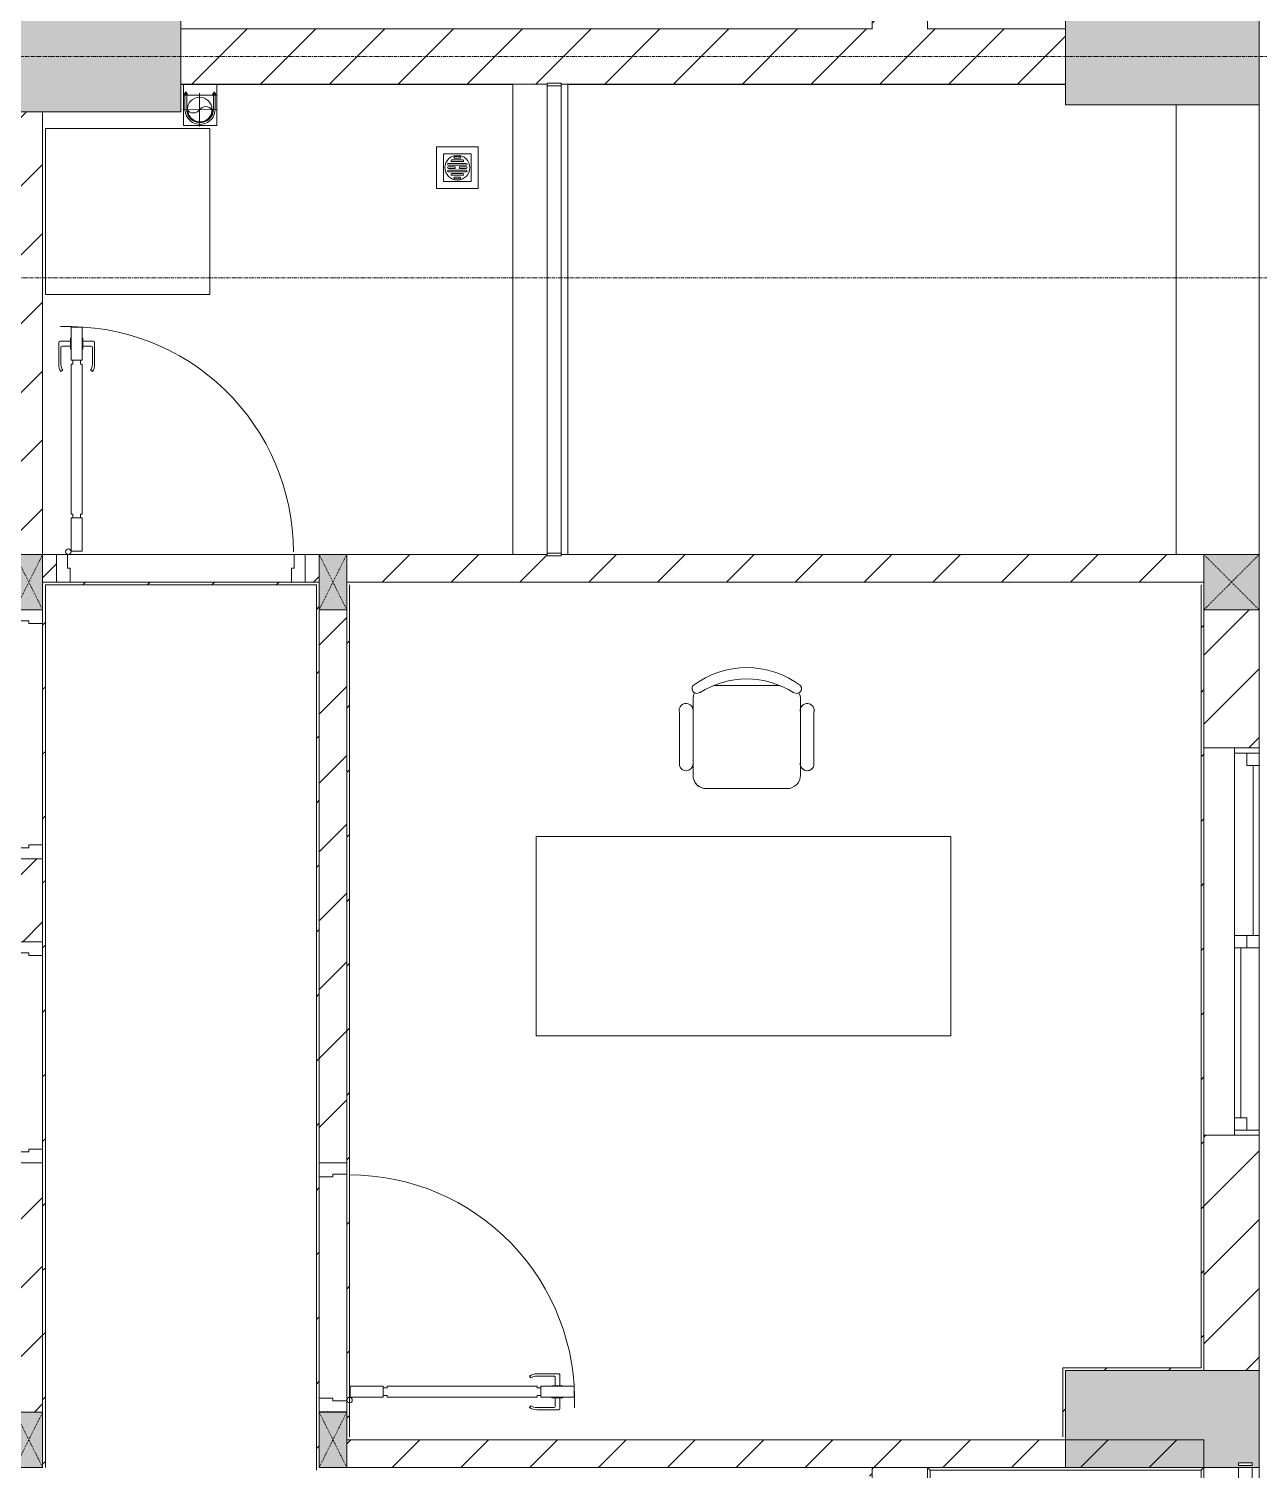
# Model space of a CAD drawing. Header units: millimetres. Extents: x -24439 to 198341, y -52871 to 149926.
# Drawn here: x 122803 to 127253, y 40227 to 45437 of the extents above; entities that cross this region are included whole.
import ezdxf

# ---------------------------------------------------------------- set-up
doc = ezdxf.new("R2010")
doc.units = ezdxf.units.MM
for name, pattern in [('Dash', [6, 3, -3]), ('Grid Line', [22.225, 12.7, -3.175, 3.175, -3.175]), ('IMPORT-CENTER _3_', [10.16, 6.35, -1.27, 1.27, -1.27])]:
    doc.linetypes.add(name, pattern=pattern)
for name, color, linetype, lineweight in [('0-1', 7, 'Continuous', 5), ('A-DETL-GENF-1', 9, 'Continuous', 9), ('A-DOOR-1', 9, 'Continuous', 9), ('A-FLOR', 192, 'Continuous', 9), ('A-FLOR-1', 9, 'Continuous', 9), ('A-FLOR-HRAL', 11, 'Continuous', 9), ('A-FLOR-HRAL-1', 9, 'Continuous', 9), ('A-GLAZ', 151, 'Continuous', 9), ('A-WALL', 113, 'Continuous', 9), ('A-WALL-1', 253, 'Continuous', 18), ('A-WALL-2', 9, 'Continuous', 9), ('A-WALL-3', 113, 'Continuous', 18), ('A-WALL-PATT-1', 10, 'Continuous', 9), ('A-WALL-PATT-2', 9, 'Continuous', 9), ('A-WALL-PATT-3', 111, 'Continuous', 9), ('G-IMPT', 8, 'Continuous', 9), ('G-IMPT-1', 9, 'Continuous', 9), ('G-IMPT-2', 8, 'IMPORT-CENTER _3_', 9), ('I-FURN', 30, 'Continuous', 9), ('I-FURN-1', 9, 'Continuous', 9), ('I-WALL-1', 253, 'Continuous', 18), ('M-EQPM', 50, 'Continuous', 9), ('S-BEAM-1', 9, 'Continuous', 9), ('S-COLS', 52, 'Continuous', 9), ('S-COLS-1', 254, 'Continuous', 5), ('S-COLS-2', 253, 'Continuous', 18), ('S-COLS-3', 9, 'Continuous', 9), ('S-COLS-4', 52, 'Continuous', 18), ('S-COLS-5', 52, 'Dash', 9), ('S-COLS-HDLN', 52, 'Dash', 9), ('S-COLS-HDLN-1', 9, 'Dash', 9), ('S-GRID-1', 1, 'Grid Line', 9)]:
    doc.layers.add(name, color=color, linetype=linetype, lineweight=lineweight)
pattern_1 = [(45, (0, 0), (-124.4508, 124.4508), [])]
pattern_2 = [(45, (0, 0), (-116.67262, 116.67262), [])]

# ---------------------------------------------------------------- blocks, each defined once
blk = doc.blocks.new('M_Concrete-Rectangular-Column2 - 400x1300-812637-TKCS_MB ĐỊNH VỊ CAO ĐỘ THIẾT KẾ')
at = {"layer": 'S-COLS-3'}
blk.add_hatch(color=256, dxfattribs=at).paths.add_polyline_path([(-650, 200), (-650, -200), (650, -200), (650, 200), (165.2, 200)])
at = {"layer": 'S-COLS-2'}
for p, q in [((-650, 200), (650, 200)), ((-650, -200), (-650, 200)), ((650, 200), (650, -200)), ((650, -200), (-650, -200))]:
    blk.add_line(p, q, dxfattribs=at)
blk = doc.blocks.new('NCV_TKTC_KET CAU_rvt-1-TKCS_MB ĐỊNH VỊ CAO ĐỘ THIẾT KẾ')
at = {"layer": 'S-COLS-1'}
blk.add_hatch(color=256, dxfattribs=at).paths.add_polyline_path([(127227.6, 45161.9), (127252.6, 45161.9), (127252.6, 45511.9), (127227.6, 45511.9), (127227.6, 45506.9), (127177.6, 45506.9), (127177.6, 45511.9), (126552.6, 45511.9), (126552.6, 45161.9), (127177.6, 45161.9)])
h = blk.add_hatch(color=256, dxfattribs=at)
h.paths.add_polyline_path([(126552.4, 40236.9), (127252.4, 40236.9), (127252.4, 40586.9), (126552.4, 40586.9)])
h.paths.add_polyline_path([(127227.6, 40243.7), (127177.6, 40243.7), (127177.6, 40253.7), (127227.6, 40253.7)])
at = {"layer": 'A-FLOR-1'}
for p, q in [((123352.6, 45235.3), (124552.6, 45235.3)), ((124752.6, 45235.3), (126552.6, 45235.3)), ((127252.6, 43536.9), (127252.6, 45161.9)), ((127252.5, 40236.9), (127252.5, 40586.9))]:
    blk.add_line(p, q, dxfattribs=at)
at = {"layer": 'S-BEAM-1'}
for p, q in [((126952.6, 45161.9), (126952.6, 43536.9)), ((127252.6, 43536.9), (127252.6, 45161.9))]:
    blk.add_line(p, q, dxfattribs=at)
at = {"layer": 'S-COLS-2'}
for p, q in [((126552.6, 45511.9), (126552.6, 45161.9)), ((127252.6, 45161.9), (127252.6, 45511.9)), ((126552.6, 45161.9), (127252.6, 45161.9)), ((127252.4, 40586.9), (126552.4, 40586.9)), ((126552.4, 40586.9), (126552.4, 40236.9)), ((127252.4, 40236.9), (127252.4, 40586.9)), ((126552.4, 40236.9), (127252.4, 40236.9))]:
    blk.add_line(p, q, dxfattribs=at)
at = {"layer": 'S-COLS-3'}
blk.add_blockref('M_Concrete-Rectangular-Column2 - 400x1300-812637-TKCS_MB ĐỊNH VỊ CAO ĐỘ THIẾT KẾ', (122702.6, 45336.9), dxfattribs=at)
blk = doc.blocks.new('DOOR_CW_01 CANH MO-PANEL KINH - DIW_01-900x2200-CỬA GỖ VÂN LAMINATE-553393-TKCS_MB ĐỊNH VỊ CAO ĐỘ THIẾT KẾ')
at = {"layer": 'A-DETL-GENF-1'}
for p, q in [((-397, 872), (-357, 872)), ((-397, 752), (-397, 872)), ((-357, 872), (-357, 752)), ((-442, 737), (-442, 816.5)), ((-399, 820.5), (-438, 820.5)), ((-434, 799.5), (-434, 737)), ((-399, 803.5), (-430, 803.5)), ((-399, 831.8), (-397, 831.8)), ((-399, 792.2), (-399, 831.8)), ((-397, 792.2), (-399, 792.2)), ((-397, 792.2), (-397, 831.8)), ((-357, 792.2), (-357, 831.8)), ((-355, 831.8), (-357, 831.8)), ((-357, 792.2), (-355, 792.2)), ((-355, 792.2), (-355, 831.8)), ((-355, 820.5), (-316, 820.5)), ((-355, 803.5), (-324, 803.5)), ((-320, 799.5), (-320, 737)), ((-312, 737), (-312, 816.5)), ((-357, 752), (-397, 752)), ((-397, 738), (-391, 738)), ((-397, 738), (-397, 196)), ((-363, 752), (-391, 752)), ((-391, 752), (-391, 738)), ((-363, 738), (-363, 752)), ((-357, 738), (-363, 738)), ((-357, 196), (-357, 738)), ((-433.9, 711.2), (-427.3, 715.8)), ((-320.1, 711.2), (-326.7, 715.8)), ((-397, 196), (-391, 196)), ((-357, 182), (-397, 182)), ((-397, 182), (-397, 62)), ((-391, 196), (-391, 182)), ((-391, 182), (-363, 182)), ((-357, 196), (-363, 196)), ((-363, 182), (-363, 196)), ((-357, 62), (-357, 182)), ((-397, 62), (-357, 62))]:
    blk.add_line(p, q, dxfattribs=at)
blk.add_circle((-407, 60), 10, dxfattribs=at)
for centre, radius, start, end in [((-407, 60), 814, 360, 92), ((-438, 816.5), 4, 90, 180), ((-430, 799.5), 4, 90, 180), ((-324, 799.5), 4, 360, 90), ((-316, 816.5), 4, 0, 90), ((-397, 737), 45, 180, 215), ((-397, 737), 37, 180, 215), ((-357, 737), 37, 325, 0), ((-357, 737), 45, 325, 0)]:
    blk.add_arc(centre, radius, start, end, dxfattribs=at)
at = {"layer": 'A-DOOR-1'}
for p, q in [((-410, 50), (-450, 50)), ((-450, 50), (-450, -50)), ((-410, 0), (-410, 50)), ((-400, 0), (-410, 0)), ((-407, 50), (-382, 50)), ((-400, -50), (-400, 0)), ((410, 0), (400, 0)), ((400, 0), (400, -50)), ((450, 50), (410, 50)), ((410, 50), (410, 0)), ((450, -50), (450, 50)), ((-450, -50), (-400, -50)), ((400, -50), (450, -50))]:
    blk.add_line(p, q, dxfattribs=at)
blk = doc.blocks.new('DOOR_CW_01 CANH MO-PANEL KINH - DIG_02-800x2200-CỬA NHÔM KÍNH-401063-TKCS_MB ĐỊNH VỊ CAO ĐỘ THIẾT KẾ')
at = {"layer": 'A-DETL-GENF-1'}
for p, q in [((-347, -182), (-347, -62)), ((-347, -62), (-307, -62)), ((-307, -62), (-307, -182)), ((-307, -182), (-347, -182)), ((-347, -196), (-341, -196)), ((-347, -638), (-347, -196)), ((-341, -196), (-341, -182)), ((-341, -182), (-313, -182)), ((-313, -182), (-313, -196)), ((-307, -196), (-313, -196)), ((-307, -196), (-307, -638)), ((-383.9, -611.2), (-377.3, -615.8)), ((-270.1, -611.2), (-276.7, -615.8)), ((-392, -637), (-392, -716.5)), ((-384, -699.5), (-384, -637)), ((-347, -638), (-341, -638)), ((-307, -652), (-347, -652)), ((-347, -652), (-347, -772)), ((-341, -652), (-341, -638)), ((-313, -652), (-341, -652)), ((-307, -638), (-313, -638)), ((-313, -638), (-313, -652)), ((-307, -772), (-307, -652)), ((-270, -699.5), (-270, -637)), ((-262, -637), (-262, -716.5)), ((-349, -720.5), (-388, -720.5)), ((-349, -703.5), (-380, -703.5)), ((-349, -692.2), (-349, -731.8)), ((-347, -692.2), (-349, -692.2)), ((-347, -692.2), (-347, -731.8)), ((-307, -692.2), (-307, -731.8)), ((-307, -692.2), (-305, -692.2)), ((-305, -692.2), (-305, -731.8)), ((-305, -703.5), (-274, -703.5)), ((-305, -720.5), (-266, -720.5)), ((-349, -731.8), (-347, -731.8)), ((-347, -772), (-307, -772)), ((-305, -731.8), (-307, -731.8))]:
    blk.add_line(p, q, dxfattribs=at)
blk.add_circle((-357, -60), 10, dxfattribs=at)
for centre, radius, start, end in [((-357, -60), 714, 268, 0), ((-347, -637), 45, 145, 180), ((-347, -637), 37, 145, 180), ((-307, -637), 37, 0, 35), ((-307, -637), 45, 360, 35), ((-388, -716.5), 4, 180, 270), ((-380, -699.5), 4, 180, 270), ((-274, -699.5), 4, 270, 0), ((-266, -716.5), 4, 270, 0)]:
    blk.add_arc(centre, radius, start, end, dxfattribs=at)
at = {"layer": 'A-DOOR-1'}
for p, q in [((-400, -50), (-400, 50)), ((-400, 50), (-350, 50)), ((-350, 50), (-350, 0)), ((350, 0), (350, 50)), ((350, 50), (400, 50)), ((400, 50), (400, -50)), ((-360, -50), (-400, -50)), ((-360, 0), (-360, -50)), ((-350, 0), (-360, 0)), ((-357, -50), (-332, -50)), ((360, 0), (350, 0)), ((360, -50), (360, 0)), ((400, -50), (360, -50))]:
    blk.add_line(p, q, dxfattribs=at)
blk = doc.blocks.new('DOOR_CW_01 CANH MO-PANEL KINH - DIW_01-900x2200-CỬA GỖ VÂN LAMINATE-553375-TKCS_MB ĐỊNH VỊ CAO ĐỘ THIẾT KẾ')
at = {"layer": 'A-DETL-GENF-1'}
for p, q in [((-397, -182), (-397, -62)), ((-397, -62), (-357, -62)), ((-357, -62), (-357, -182)), ((-357, -182), (-397, -182)), ((-397, -196), (-391, -196)), ((-397, -738), (-397, -196)), ((-391, -196), (-391, -182)), ((-391, -182), (-363, -182)), ((-363, -182), (-363, -196)), ((-357, -196), (-363, -196)), ((-357, -196), (-357, -738)), ((-433.9, -711.2), (-427.3, -715.8)), ((-320.1, -711.2), (-326.7, -715.8)), ((-442, -737), (-442, -816.5)), ((-434, -799.5), (-434, -737)), ((-397, -738), (-391, -738)), ((-357, -752), (-397, -752)), ((-397, -752), (-397, -872)), ((-391, -752), (-391, -738)), ((-363, -752), (-391, -752)), ((-357, -738), (-363, -738)), ((-363, -738), (-363, -752)), ((-357, -872), (-357, -752)), ((-320, -799.5), (-320, -737)), ((-312, -737), (-312, -816.5)), ((-399, -820.5), (-438, -820.5)), ((-399, -803.5), (-430, -803.5)), ((-399, -792.2), (-399, -831.8)), ((-397, -792.2), (-399, -792.2)), ((-399, -831.8), (-397, -831.8)), ((-397, -792.2), (-397, -831.8)), ((-357, -792.2), (-357, -831.8)), ((-357, -792.2), (-355, -792.2)), ((-355, -831.8), (-357, -831.8)), ((-355, -792.2), (-355, -831.8)), ((-355, -803.5), (-324, -803.5)), ((-355, -820.5), (-316, -820.5)), ((-397, -872), (-357, -872))]:
    blk.add_line(p, q, dxfattribs=at)
blk.add_circle((-407, -60), 10, dxfattribs=at)
for centre, radius, start, end in [((-407, -60), 814, 268, 0), ((-397, -737), 45, 145, 180), ((-397, -737), 37, 145, 180), ((-357, -737), 37, 0, 35), ((-357, -737), 45, 360, 35), ((-438, -816.5), 4, 180, 270), ((-430, -799.5), 4, 180, 270), ((-324, -799.5), 4, 270, 0), ((-316, -816.5), 4, 270, 0)]:
    blk.add_arc(centre, radius, start, end, dxfattribs=at)
at = {"layer": 'A-DOOR-1'}
for p, q in [((-450, -50), (-450, 50)), ((-450, 50), (-400, 50)), ((-400, 50), (-400, 0)), ((400, 0), (400, 50)), ((400, 50), (450, 50)), ((450, 50), (450, -50)), ((-410, -50), (-450, -50)), ((-410, 0), (-410, -50)), ((-400, 0), (-410, 0)), ((-407, -50), (-382, -50)), ((410, 0), (400, 0)), ((410, -50), (410, 0)), ((450, -50), (410, -50))]:
    blk.add_line(p, q, dxfattribs=at)
blk = doc.blocks.new('BAN LV A - BAN LV A_dwg_ban hoc2-348006-TKCS_MB ĐỊNH VỊ CAO ĐỘ THIẾT KẾ')
at = {"layer": 'I-FURN'}
for p, q in [((145.8, 437.4), (-145.8, 437.4)), ((-194.4, 388.8), (-194.4, 113.4)), ((194.4, 113.4), (194.4, 388.8)), ((-243, 354.4), (-243, 162)), ((194.4, 351.4), (194.4, 150.8)), ((243.7, 162), (243.7, 354.4)), ((-120.5, 64.8), (120.5, 64.8))]:
    blk.add_line(p, q, dxfattribs=at)
at = {"layer": 'I-FURN', "flags": 128}
blk.add_lwpolyline([(-737.8, 610.5), (-737.8, 1330.5), (-154.9, 1330.5), (762.2, 1330.5), (762.2, 610.5)], close=True, dxfattribs=at)
at = {"layer": 'I-FURN'}
for centre, radius, start, end in [((-145.8, 388.8), 48.6, 90, 180), ((145.8, 388.8), 48.6, 360, 90), ((-218.7, 347.3), 25.3, 343.7398, 163.7398), ((219.4, 347.3), 25.3, 16.2602, 170.7054), ((-218.7, 154.9), 25.3, 163.7398, 16.2602), ((219.4, 154.9), 25.3, 189.2946, 16.2602), ((-145.8, 113.4), 48.6, 180, 207.5844), ((145.8, 113.4), 48.6, 332.4156, 0), ((-180.2, 75.4), 17.8, 57.9726, 216.6901), ((0, 324), 324, 233.1301, 306.8699), ((0, 359.3), 318.2, 237.5758, 302.4242), ((180.2, 75.4), 17.8, 323.3099, 122.0274)]:
    blk.add_arc(centre, radius, start, end, dxfattribs=at)
blk = doc.blocks.new('BAN LV A - BAN LV A_dwg-348005-TKCS_MB ĐỊNH VỊ CAO ĐỘ THIẾT KẾ')
at = {"extrusion": (0, 0, -1), "zscale": -1, "rotation": 180}
blk.add_blockref('BAN LV A - BAN LV A_dwg_ban hoc2-348006-TKCS_MB ĐỊNH VỊ CAO ĐỘ THIẾT KẾ', (-729, 1383.7), dxfattribs=at)
blk = doc.blocks.new('BAN LV A - BAN LV A-401069-TKCS_MB ĐỊNH VỊ CAO ĐỘ THIẾT KẾ')
at = {"layer": 'I-FURN-1'}
for p, q in [((-8.8, -53.2), (1491.2, -53.2)), ((-8.8, -773.2), (-8.8, -53.2)), ((1491.2, -53.2), (1491.2, -773.2)), ((1491.2, -773.2), (-8.8, -773.2)), ((583.2, -946.3), (874.8, -946.3)), ((486, -1221.7), (486, -1029.3)), ((534.6, -1029.3), (534.6, -994.9)), ((923.4, -994.9), (923.4, -1032.3)), ((972.7, -1029.3), (972.7, -1221.7)), ((534.6, -1270.3), (534.6, -1235.9)), ((923.4, -1232.9), (923.4, -1270.3))]:
    blk.add_line(p, q, dxfattribs=at)
for centre, radius, start, end in [((583.2, -994.9), 48.6, 90, 180), ((874.8, -994.9), 48.6, 0, 90), ((510.3, -1036.4), 25.3, 16.2602, 163.7398), ((948.4, -1036.4), 25.3, 16.2602, 170.7054), ((510.3, -1228.8), 25.3, 163.7398, 343.7398), ((948.4, -1228.8), 25.3, 189.2946, 16.2602), ((548.9, -1308.3), 17.8, 119.404, 216.6901), ((583.2, -1270.3), 48.6, 180, 207.5844), ((874.8, -1270.3), 48.6, 332.4156, 0), ((909.2, -1308.3), 17.8, 323.3099, 60.596), ((729, -1059.7), 324, 233.1301, 306.8699)]:
    blk.add_arc(centre, radius, start, end, dxfattribs=at)
at = {"extrusion": (0, 0, -1), "zscale": -1, "rotation": 180}
blk.add_blockref('BAN LV A - BAN LV A_dwg-348005-TKCS_MB ĐỊNH VỊ CAO ĐỘ THIẾT KẾ', (0, 0), dxfattribs=at)
blk = doc.blocks.new('MAY GIAT - MAY GIAT_dwg-V4-TKCS_MB ĐỊNH VỊ CAO ĐỘ THIẾT KẾ')
at = {"layer": 'G-IMPT-1', "flags": 128}
blk.add_lwpolyline([(5, 596.6), (5, 2.3), (605, 2.3), (605, 596.6)], close=True, dxfattribs=at)
blk = doc.blocks.new('MAY GIAT - MAY GIAT-V9-TKCS_MB ĐỊNH VỊ CAO ĐỘ THIẾT KẾ')
at = {"layer": 'I-FURN-1'}
for p, q in [((5, -2.3), (605, -2.3)), ((5, -596.6), (5, -2.3)), ((605, -2.3), (605, -596.6)), ((605, -596.6), (5, -596.6))]:
    blk.add_line(p, q, dxfattribs=at)
at = {"extrusion": (0, 0, -1), "zscale": -1, "rotation": 180}
blk.add_blockref('MAY GIAT - MAY GIAT_dwg-V4-TKCS_MB ĐỊNH VỊ CAO ĐỘ THIẾT KẾ', (0, 0), dxfattribs=at)
blk = doc.blocks.new('Railing - 50 x 10mm-457210-TKCS_MB ĐỊNH VỊ CAO ĐỘ THIẾT KẾ')
at = {"layer": 'A-FLOR-HRAL-1'}
for p, q in [((25, 5), (-25, 5)), ((-25, 5), (-25, -5)), ((25, -5), (25, 5)), ((-25, -5), (25, -5))]:
    blk.add_line(p, q, dxfattribs=at)
blk = doc.blocks.new('Railing - Railing-852084-TKCS_MB ĐỊNH VỊ CAO ĐỘ THIẾT KẾ')
at = {"layer": 'A-FLOR-HRAL-1'}
for p, q in [((101769.1, 35969.6), (101769.1, 34280.8)), ((101819.1, 34280.8), (101819.1, 35969.6))]:
    blk.add_line(p, q, dxfattribs=at)
at = {"extrusion": (0, 0, -1), "zscale": -1}
for p in [(-101794.1, 35974.6), (-101794.1, 34275.8)]:
    blk.add_blockref('Railing - 50 x 10mm-457210-TKCS_MB ĐỊNH VỊ CAO ĐỘ THIẾT KẾ', p, dxfattribs=at)
blk = doc.blocks.new('G1_SOF - BO TRU - 100x200-V62-TKCS_MB ĐỊNH VỊ CAO ĐỘ THIẾT KẾ')
at = {"layer": 'S-COLS-3'}
blk.add_hatch(color=256, dxfattribs=at).paths.add_polyline_path([(-50, -100), (50, -100), (50, 100), (-50, 100)])
at = {"layer": 'S-COLS-2'}
for p, q in [((-50, 100), (50, 100)), ((-50, -100), (-50, 100)), ((50, 100), (50, -100)), ((50, -100), (-50, -100))]:
    blk.add_line(p, q, dxfattribs=at)
at = {"layer": 'S-COLS-HDLN-1'}
for p, q in [((50, -100), (-50, 100)), ((-50, -100), (50, 100))]:
    blk.add_line(p, q, dxfattribs=at)
blk = doc.blocks.new('G1_SOF - BO TRU - 100x200-V88-TKCS_MB ĐỊNH VỊ CAO ĐỘ THIẾT KẾ')
at = {"layer": 'S-COLS-3'}
blk.add_hatch(color=256, dxfattribs=at).paths.add_polyline_path([(-50, -100), (50, -100), (50, 100), (-50, 100)])
at = {"layer": 'S-COLS-2'}
for p, q in [((-50, -100), (-50, 100)), ((50, 100), (50, -100)), ((50, -100), (-50, -100))]:
    blk.add_line(p, q, dxfattribs=at)
at = {"layer": 'S-COLS-HDLN-1'}
for p, q in [((50, -100), (-50, 100)), ((-50, -100), (50, 100))]:
    blk.add_line(p, q, dxfattribs=at)
blk = doc.blocks.new('DOOR_CW_01 CANH MO-PANEL KINH - DIG_01-900x2200-CỬA NHÔM KÍNH-400868-TKCS_MB ĐỊNH VỊ CAO ĐỘ THIẾT KẾ')
at = {"layer": 'A-DETL-GENF-1'}
for p, q in [((-397, 872), (-357, 872)), ((-397, 752), (-397, 872)), ((-357, 872), (-357, 752)), ((-442, 737), (-442, 816.5)), ((-399, 820.5), (-438, 820.5)), ((-434, 799.5), (-434, 737)), ((-399, 803.5), (-430, 803.5)), ((-399, 831.8), (-397, 831.8)), ((-399, 792.2), (-399, 831.8)), ((-397, 792.2), (-399, 792.2)), ((-397, 792.2), (-397, 831.8)), ((-357, 792.2), (-357, 831.8)), ((-355, 831.8), (-357, 831.8)), ((-357, 792.2), (-355, 792.2)), ((-355, 792.2), (-355, 831.8)), ((-355, 820.5), (-316, 820.5)), ((-355, 803.5), (-324, 803.5)), ((-320, 799.5), (-320, 737)), ((-312, 737), (-312, 816.5)), ((-357, 752), (-397, 752)), ((-397, 738), (-391, 738)), ((-397, 738), (-397, 196)), ((-363, 752), (-391, 752)), ((-391, 752), (-391, 738)), ((-363, 738), (-363, 752)), ((-357, 738), (-363, 738)), ((-357, 196), (-357, 738)), ((-433.9, 711.2), (-427.3, 715.8)), ((-320.1, 711.2), (-326.7, 715.8)), ((-397, 196), (-391, 196)), ((-357, 182), (-397, 182)), ((-397, 182), (-397, 62)), ((-391, 196), (-391, 182)), ((-391, 182), (-363, 182)), ((-357, 196), (-363, 196)), ((-363, 182), (-363, 196)), ((-357, 62), (-357, 182)), ((-397, 62), (-357, 62))]:
    blk.add_line(p, q, dxfattribs=at)
blk.add_circle((-407, 60), 10, dxfattribs=at)
for centre, radius, start, end in [((-407, 60), 814, 360, 92), ((-438, 816.5), 4, 90, 180), ((-430, 799.5), 4, 90, 180), ((-324, 799.5), 4, 360, 90), ((-316, 816.5), 4, 0, 90), ((-397, 737), 45, 180, 215), ((-397, 737), 37, 180, 215), ((-357, 737), 37, 325, 0), ((-357, 737), 45, 325, 0)]:
    blk.add_arc(centre, radius, start, end, dxfattribs=at)
at = {"layer": 'A-DOOR-1'}
for p, q in [((-410, 50), (-450, 50)), ((-450, 50), (-450, -50)), ((-410, 0), (-410, 50)), ((-400, 0), (-410, 0)), ((-407, 50), (-382, 50)), ((-400, -50), (-400, 0)), ((410, 0), (400, 0)), ((400, 0), (400, -50)), ((450, 50), (410, 50)), ((410, 50), (410, 0)), ((450, -50), (450, 50)), ((-450, -50), (-400, -50)), ((400, -50), (450, -50))]:
    blk.add_line(p, q, dxfattribs=at)
blk = doc.blocks.new('Railing - Railing-986146-TKCS_MB ĐỊNH VỊ CAO ĐỘ THIẾT KẾ')
at = {"layer": 'A-FLOR-HRAL-1'}
for p, q in [((103154.1, 30966.2), (103144.1, 30976.2)), ((103154.1, 30800.1), (103154.1, 30966.2)), ((103154.1, 30966.2), (104134.1, 30966.2)), ((104134.1, 30966.2), (104144.1, 30976.2)), ((104134.1, 30966.2), (104134.1, 28136.2)), ((103154.1, 30800.1), (103144.1, 30800.1)), ((103144.1, 28300.1), (103154.1, 28300.1)), ((103154.1, 27986.2), (103154.1, 28300.1)), ((104134.1, 28136.2), (103634.1, 28136.2)), ((103634.1, 28136.2), (103644.1, 28126.2)), ((103634.1, 28136.2), (103634.1, 27986.2)), ((104134.1, 28136.2), (104144.1, 28126.2)), ((103154.1, 27986.2), (103144.4, 27976.6)), ((103634.1, 27986.2), (103154.1, 27986.2)), ((103644.1, 27976.2), (103634.1, 27986.2))]:
    blk.add_line(p, q, dxfattribs=at)
blk = doc.blocks.new('NCV_TKTC_TANG 1_rvt-1-TKCS_MB ĐỊNH VỊ CAO ĐỘ THIẾT KẾ')
at = {"layer": 'A-WALL-PATT-1'}
h = blk.add_hatch(dxfattribs=at)
h.set_pattern_fill('FP_2', color=256, style=0, pattern_type=2)
h.set_pattern_definition(pattern_1)
h.paths.add_polyline_path([(122852.6, 40436.9), (122852.6, 41337.3), (122752.6, 41337.3), (122752.6, 40436.9), (122842.6, 40436.9)])
h.paths.add_polyline_path([(122752.6, 42137.3), (122852.6, 42137.3), (122852.6, 42436.9), (122752.6, 42436.9), (122752.6, 42236.9)])
h.paths.add_polyline_path([(122767.7, 43536.9), (122852.6, 43536.9), (122852.6, 45136.9), (122752.6, 45136.9), (122752.6, 43536.9)])
h = blk.add_hatch(dxfattribs=at)
h.set_pattern_fill('FP_2', color=256, style=0, pattern_type=2)
h.set_pattern_definition(pattern_1)
h.paths.add_polyline_path([(122902.6, 43436.9), (122902.6, 43536.9), (122852.6, 43536.9), (122852.6, 43436.9)])
h.paths.add_polyline_path([(123802.6, 43436.9), (123852.6, 43437.6), (123852.6, 43536.9), (123802.6, 43536.9), (123802.6, 43486.9)])
h = blk.add_hatch(dxfattribs=at)
h.set_pattern_fill('FP_2', color=256, style=0, pattern_type=2)
h.set_pattern_definition(pattern_1)
h.paths.add_polyline_path([(123952.6, 43436.9), (127052.6, 43436.9), (127052.6, 43536.9), (124727.6, 43536.9), (124727.6, 43531.5), (124677.6, 43531.5), (124677.6, 43536.9), (123952.6, 43536.9)])
h = blk.add_hatch(dxfattribs=at)
h.set_pattern_fill('FP_2', color=256, style=0, pattern_type=2)
h.set_pattern_definition(pattern_1)
h.paths.add_polyline_path([(123952.6, 41337.3), (123952.6, 43336.5), (123852.6, 43336.5), (123852.6, 41337.3), (123902.6, 41337.3)])
h = blk.add_hatch(dxfattribs=at)
h.set_pattern_fill('FP_2', color=256, style=0, pattern_type=2)
h.set_pattern_definition(pattern_1)
h.paths.add_polyline_path([(123952.6, 40236.9), (127052.6, 40236.9), (127052.6, 40336.9), (123952.6, 40336.9)])
at = {"layer": 'A-WALL-PATT-2'}
h = blk.add_hatch(dxfattribs=at)
h.set_pattern_fill('FP_3', color=256, style=0, pattern_type=2)
h.set_pattern_definition(pattern_2)
h.paths.add_polyline_path([(122862.6, 40236.9), (122862.6, 43436.9), (122852.6, 43436.9), (122852.6, 40236.9)])
h = blk.add_hatch(dxfattribs=at)
h.set_pattern_fill('FP_3', color=256, style=0, pattern_type=2)
h.set_pattern_definition(pattern_2)
h.paths.add_polyline_path([(122862.6, 43426.9), (123842.6, 43426.9), (123842.6, 43436.9), (122862.6, 43436.9)])
h = blk.add_hatch(dxfattribs=at)
h.set_pattern_fill('FP_3', color=256, style=0, pattern_type=2)
h.set_pattern_definition(pattern_2)
h.paths.add_polyline_path([(123852.6, 40226.9), (123852.6, 43436.9), (123842.6, 43436.9), (123842.6, 40226.9)])
h = blk.add_hatch(dxfattribs=at)
h.set_pattern_fill('FP_3', color=256, style=0, pattern_type=2)
h.set_pattern_definition(pattern_2)
h.paths.add_polyline_path([(123952.6, 40346.9), (123962.6, 40346.9), (123962.6, 43426.9), (123952.6, 43426.9), (123952.6, 40436.9)])
h = blk.add_hatch(dxfattribs=at)
h.set_pattern_fill('FP_3', color=256, style=0, pattern_type=2)
h.set_pattern_definition(pattern_2)
h.paths.add_polyline_path([(127052.6, 40586.9), (127052.6, 43426.9), (127042.6, 43426.9), (127042.6, 40586.9)])
h = blk.add_hatch(dxfattribs=at)
h.set_pattern_fill('FP_3', color=256, style=0, pattern_type=2)
h.set_pattern_definition(pattern_2)
h.paths.add_polyline_path([(126542.6, 40586.9), (127042.6, 40586.9), (127042.6, 40596.9), (126542.6, 40596.9)])
h = blk.add_hatch(dxfattribs=at)
h.set_pattern_fill('FP_3', color=256, style=0, pattern_type=2)
h.set_pattern_definition(pattern_2)
h.paths.add_polyline_path([(126552.6, 40346.9), (126552.6, 40586.9), (126542.6, 40586.9), (126542.6, 40346.9)])
h = blk.add_hatch(dxfattribs=at)
h.set_pattern_fill('FP_3', color=256, style=0, pattern_type=2)
h.set_pattern_definition(pattern_2)
h.paths.add_polyline_path([(125852.6, 37246.9), (125852.6, 37560.7), (125842.6, 37560.7), (125842.6, 37246.9)])
h.paths.add_polyline_path([(125852.6, 40060.7), (125852.6, 40226.9), (125842.6, 40226.9), (125842.6, 40060.7)])
at = {"layer": 'A-WALL-1'}
for p, q in [((122852.6, 43536.9), (122852.6, 45136.9)), ((122902.6, 43536.9), (122852.6, 43536.9)), ((123852.6, 43536.9), (123802.6, 43536.9)), ((124677.6, 43536.9), (123952.6, 43536.9)), ((127052.6, 43536.9), (124727.6, 43536.9)), ((127052.6, 43436.9), (127052.6, 43536.9)), ((122852.6, 43436.9), (122902.6, 43436.9)), ((123802.6, 43436.9), (123852.6, 43436.9)), ((123952.6, 43436.9), (127052.6, 43436.9)), ((123852.6, 43336.5), (123852.6, 41337.3)), ((123952.6, 43336.5), (123852.6, 43336.5)), ((123952.6, 41337.3), (123952.6, 43336.5)), ((122852.6, 42137.3), (122852.6, 42436.9)), ((122852.6, 40436.9), (122852.6, 41337.3)), ((127052.6, 40336.9), (123952.6, 40336.9)), ((127052.6, 40236.9), (127052.6, 40336.9)), ((123952.6, 40236.9), (127052.6, 40236.9))]:
    blk.add_line(p, q, dxfattribs=at)
at = {"layer": 'A-WALL-2'}
for p, q in [((124552.6, 43536.9), (124552.6, 45236.9)), ((124752.6, 45236.9), (124752.6, 43536.9)), ((122942.6, 43536.9), (123762.6, 43536.9))]:
    blk.add_line(p, q, dxfattribs=at)
at = {"layer": 'I-WALL-1'}
for p, q in [((122862.6, 43436.9), (122852.6, 43436.9)), ((122902.6, 43436.9), (122862.6, 43436.9)), ((122862.6, 40236.9), (122862.6, 43426.9)), ((122862.6, 43426.9), (123842.6, 43426.9)), ((123752.6, 43436.9), (122952.6, 43436.9)), ((123842.6, 43436.9), (123802.6, 43436.9)), ((123852.6, 43436.9), (123842.6, 43436.9)), ((123842.6, 43426.9), (123842.6, 40226.9)), ((123962.6, 40346.9), (123962.6, 43426.9)), ((127042.6, 43426.9), (127042.6, 40596.9)), ((127052.6, 42837.4), (127052.6, 43426.9)), ((123852.6, 41337.3), (123852.6, 43336.9)), ((123952.6, 43336.9), (123952.6, 41337.3)), ((122852.6, 43286.9), (122852.6, 42486.9)), ((122852.6, 42436.9), (122852.6, 42137.3)), ((122852.6, 42087.3), (122852.6, 41387.3)), ((127052.6, 40586.9), (127052.6, 41437.4)), ((122852.6, 41337.3), (122852.6, 40436.9)), ((123852.6, 40487.3), (123852.6, 41287.3)), ((123952.6, 41297.3), (123952.6, 40477.3)), ((127042.6, 40596.9), (126542.6, 40596.9)), ((126542.6, 40596.9), (126542.6, 40586.9)), ((126542.6, 40586.9), (126542.6, 40346.9)), ((126552.6, 40586.9), (127042.6, 40586.9)), ((126552.6, 40346.9), (126552.6, 40586.9)), ((127042.6, 40586.9), (127052.6, 40586.9))]:
    blk.add_line(p, q, dxfattribs=at)
at = {"layer": 'A-DOOR-1'}
blk.add_blockref('DOOR_CW_01 CANH MO-PANEL KINH - DIG_01-900x2200-CỬA NHÔM KÍNH-400868-TKCS_MB ĐỊNH VỊ CAO ĐỘ THIẾT KẾ', (123352.6, 43486.9), dxfattribs=at)
for name, p, rotation in [('DOOR_CW_01 CANH MO-PANEL KINH - DIW_01-900x2200-CỬA GỖ VÂN LAMINATE-553393-TKCS_MB ĐỊNH VỊ CAO ĐỘ THIẾT KẾ', (122802.6, 42886.9), 90.00000000000087), ('DOOR_CW_01 CANH MO-PANEL KINH - DIG_02-800x2200-CỬA NHÔM KÍNH-401063-TKCS_MB ĐỊNH VỊ CAO ĐỘ THIẾT KẾ', (122802.6, 41737.3), 270.0000000000009), ('DOOR_CW_01 CANH MO-PANEL KINH - DIW_01-900x2200-CỬA GỖ VÂN LAMINATE-553375-TKCS_MB ĐỊNH VỊ CAO ĐỘ THIẾT KẾ', (123902.6, 40887.3), 90.00000000000074)]:
    blk.add_blockref(name, p, dxfattribs=dict(at, rotation=rotation))
at = {"layer": 'A-FLOR-HRAL-1'}
for name in ['Railing - Railing-852084-TKCS_MB ĐỊNH VỊ CAO ĐỘ THIẾT KẾ', 'Railing - Railing-986146-TKCS_MB ĐỊNH VỊ CAO ĐỘ THIẾT KẾ']:
    blk.add_blockref(name, (22908.5, 9260.7), dxfattribs=at)
at = {"layer": 'I-FURN-1'}
for name, p, rotation in [('MAY GIAT - MAY GIAT-V9-TKCS_MB ĐỊNH VỊ CAO ĐỘ THIẾT KẾ', (122860.3, 44471.5), 90.00000000000092), ('BAN LV A - BAN LV A-401069-TKCS_MB ĐỊNH VỊ CAO ĐỘ THIẾT KẾ', (126128.2, 41744.2), 180)]:
    blk.add_blockref(name, p, dxfattribs=dict(at, rotation=rotation))
at = {"layer": 'S-COLS-3', "rotation": 180}
for name, p in [('G1_SOF - BO TRU - 100x200-V88-TKCS_MB ĐỊNH VỊ CAO ĐỘ THIẾT KẾ', (122802.6, 43436.9)), ('G1_SOF - BO TRU - 100x200-V62-TKCS_MB ĐỊNH VỊ CAO ĐỘ THIẾT KẾ', (123902.6, 43436.9)), ('G1_SOF - BO TRU - 100x200-V62-TKCS_MB ĐỊNH VỊ CAO ĐỘ THIẾT KẾ', (122802.6, 40336.9)), ('G1_SOF - BO TRU - 100x200-V62-TKCS_MB ĐỊNH VỊ CAO ĐỘ THIẾT KẾ', (123902.6, 40336.9))]:
    blk.add_blockref(name, p, dxfattribs=at)
blk = doc.blocks.new('1_FAMILY RVT - W01-WxH 1400x1400xmm-389822-TKCS_MB ĐỊNH VỊ CAO ĐỘ THIẾT KẾ')
at = {"layer": 'A-GLAZ'}
for p, q in [((248.4, 172.39), (299.2, 197.79)), ((248.4, 172.39), (299.2, 146.99)), ((248.4, 172.39), (451.6, 172.39)), ((-700, 96.19), (-700, -103.81)), ((700, 96.19), (-700, 96.19)), ((-700, 96.19), (-636.5, 96.19)), ((-680.95, 96.19), (-680.95, 7.29)), ((-636.5, 96.19), (-22.225, 96.19)), ((-636.5, 96.19), (-636.5, 51.74)), ((-636.5, 73.965), (-22.225, 73.965)), ((-22.225, 7.29), (-22.225, 96.19)), ((-22.225, 96.19), (22.225, 96.19)), ((22.225, 96.19), (680.95, 96.19)), ((22.225, 96.19), (22.225, 7.29)), ((680.95, 96.19), (700, 96.19)), ((680.95, 96.19), (680.95, 7.29)), ((700, -103.81), (700, 96.19)), ((-700, 7.29), (-680.95, 7.29)), ((-636.5, 51.74), (-680.95, 51.74)), ((-680.95, 7.29), (-22.225, 7.29)), ((22.225, 51.74), (-22.225, 51.74)), ((-22.225, 7.29), (22.225, 7.29)), ((22.225, 29.515), (636.5, 29.515)), ((22.225, 7.29), (636.5, 7.29)), ((636.5, 51.74), (636.5, 7.29)), ((680.95, 51.74), (636.5, 51.74)), ((636.5, 7.29), (700, 7.29)), ((-700, -103.81), (700, -103.81))]:
    blk.add_line(p, q, dxfattribs=at)
blk = doc.blocks.new('TKTC_XREF_251221_MB TANG 1 - TKTC_XREF_260130_MB TANG 1_dwg_CUM U_DN100-4202115-TKCS_MB ĐỊNH VỊ CAO ĐỘ THIẾT KẾ')
at = {"layer": 'G-IMPT'}
blk.add_hatch(color=256, dxfattribs=at).paths.add_polyline_path([(0, -61), (0, -57), (14.8, -55.1), (28.5, -49.4), (40.3, -40.3), (49.4, -28.5), (55.1, -14.8), (57, 0), (55.1, 14.8), (49.4, 28.5), (40.3, 40.3), (28.5, 49.4), (14.8, 55.1), (0, 57), (0, 61), (15.8, 58.9), (35.4, 49), (43.1, 43.1), (52.8, 30.5), (58.9, 15.8), (61, 0), (58.9, -15.8), (52.8, -30.5), (43.1, -43.1), (30.5, -52.8), (15.8, -58.9)])
for p, q in [((-79.1, 66.6), (-79.1, 63.4)), ((-76.6, 66.6), (-76.6, 63.4)), ((-74.6, 66.6), (-74.6, 63.4)), ((-72.7, 69.3), (-72.7, 60.7)), ((-66.9, 67.9), (-71.7, 67.9)), ((-65, 69), (0, 69)), ((-66.9, 62.1), (-71.7, 62.1)), ((-79.1, -63.4), (-79.1, -66.6)), ((-76.6, -63.4), (-76.6, -66.6)), ((-74.6, -63.4), (-74.6, -66.6)), ((-72.7, -60.7), (-72.7, -69.3)), ((-66.9, -62.1), (-71.7, -62.1)), ((-66.9, -67.9), (-71.7, -67.9)), ((-65, -69), (0, -69))]:
    blk.add_line(p, q, dxfattribs=at)
at = {"layer": 'G-IMPT', "flags": 128}
for points in [[(-72.7, 67.6), (-78.1, 67.6), (-78.1, 62.4), (-72.7, 62.4)], [(-71.7, 59.2), (-66.9, 59.2), (-66.9, 70.8), (-71.7, 70.8)], [(-66.9, 70.8), (-66.9, 72.7), (-65, 72.7), (-65, 57.3), (-66.9, 57.3), (-66.9, 59.2)], [(-65, 61), (0, 61), (0, 57)], [(-72.7, -62.4), (-78.1, -62.4), (-78.1, -67.6), (-72.7, -67.6)], [(-71.7, -70.8), (-66.9, -70.8), (-66.9, -59.2), (-71.7, -59.2)], [(-66.9, -59.2), (-66.9, -57.3), (-65, -57.3), (-65, -72.7), (-66.9, -72.7), (-66.9, -70.8)], [(-65, -61), (0, -61), (0, -57)]]:
    blk.add_lwpolyline(points, dxfattribs=at)
at = {"layer": 'G-IMPT'}
for centre, radius, start, end in [((-78.1, 66.6), 0.96, 90, 180), ((-71.1, 69.3), 1.56, 112.61986, 247.38014), ((-67.9, 65), 4.8, 143.1301, 216.8699), ((0, 0), 69, 270, 90), ((-78.1, 63.4), 0.96, 180, 270), ((-71.1, 60.7), 1.56, 112.61986, 247.38014), ((0, 0), 61, 270, 90), ((0, 0), 57, 270, 90), ((-78.1, -63.4), 0.96, 90, 180), ((-71.1, -60.7), 1.56, 112.61986, 247.38014), ((-67.9, -65), 4.8, 143.1301, 216.8699), ((-78.1, -66.6), 0.96, 180, 270), ((-71.1, -69.3), 1.56, 112.61986, 247.38014)]:
    blk.add_arc(centre, radius, start, end, dxfattribs=at)
blk = doc.blocks.new('TKTC_XREF_251221_MB TANG 1 - TKTC_XREF_260130_MB TANG 1_dwg_$cc-4202114-TKCS_MB ĐỊNH VỊ CAO ĐỘ THIẾT KẾ')
at = {"layer": 'G-IMPT'}
blk.add_circle((0, 0), 0.5, dxfattribs=at)
for centre, radius, start, end in [((0, 0), 0.5, 90, 270), ((0.188, 0.25), 0.313, 126.8699, 233.1301), ((-0.188, -0.25), 0.313, 306.8699, 53.1301)]:
    blk.add_arc(centre, radius, start, end, dxfattribs=at)
at = {"layer": 'G-IMPT-2'}
for p, q in [((0, -0.673), (0, 0.673)), ((-0.673, 0), (0.673, 0))]:
    blk.add_line(p, q, dxfattribs=at)
blk = doc.blocks.new('TKTC_XREF_251221_MB TANG 1 - TKTC_XREF_260130_MB TANG 1_dwg_THU NUOC - THU NUOC-444531-TKCS_MB TẦNG 1-4202124-TKCS_MB ĐỊNH VỊ CAO ĐỘ THIẾT KẾ')
at = {"layer": 'M-EQPM'}
for p, q in [((-23.3, 10.8), (40.9, 10.8)), ((40.9, 4.8), (-23.3, 4.8)), ((-11, 23.3), (28.5, 23.3)), ((28.5, 17.3), (-11, 17.3)), ((-1.1, 35.6), (18.5, 35.6)), ((18.5, 29.6), (-1.1, 29.6)), ((-23.3, -13.6), (40.9, -13.6)), ((40.9, -19.6), (-23.3, -19.6)), ((-11, -26.1), (28.5, -26.1)), ((28.5, -32.1), (-11, -32.1)), ((-1.1, -38.5), (18.5, -38.5)), ((18.5, -44.5), (-1.1, -44.5))]:
    blk.add_line(p, q, dxfattribs=at)
at = {"layer": 'M-EQPM', "flags": 128}
for points in [[(83.7, -79.4), (83.7, 70.6), (-66.3, 70.6), (-66.3, -79.4)], [(58.7, -54.4), (58.7, 45.6), (-41.3, 45.6), (-41.3, -54.4)]]:
    blk.add_lwpolyline(points, close=True, dxfattribs=at)
for points in [[(-23.3, -1.2), (0.7, -1.2), (0.7, -7.2), (-23.3, -7.2)], [(40.9, -7.2), (16.7, -7.2), (16.7, -1.2), (40.9, -1.2)]]:
    blk.add_lwpolyline(points, dxfattribs=at)
at = {"layer": 'M-EQPM'}
for centre, radius, start, end in [((8.7, -4.4), 45, 360, 180), ((8.7, -4.4), 45, 360, 180), ((-23.3, 7.8), 3, 90, 270), ((-11, 20.3), 3, 90, 270), ((-1.1, 32.6), 3, 90, 270), ((18.5, 32.6), 3, 270, 90), ((28.5, 20.3), 3, 270, 90), ((40.9, 7.8), 3, 270, 90), ((8.7, -4.4), 45, 180, 360), ((8.7, -4.4), 45, 180, 360), ((-23.3, -4.2), 3, 90, 270), ((-23.3, -16.6), 3, 90, 270), ((-11, -29.1), 3, 90, 270), ((-1.1, -41.5), 3, 90, 270), ((18.5, -41.5), 3, 270, 90), ((28.5, -29.1), 3, 270, 90), ((40.9, -4.2), 3, 270, 90), ((40.9, -16.6), 3, 270, 90)]:
    blk.add_arc(centre, radius, start, end, dxfattribs=at)
blk = doc.blocks.new('TKTC_XREF_251221_MB TANG 1 - TKTC_XREF_260130_MB TANG 1_dwg-4202109-TKCS_MB ĐỊNH VỊ CAO ĐỘ THIẾT KẾ')
at = {"layer": 'G-IMPT'}
blk.add_line((-79789.2, -356109.7), (-79789.2, -356149.3), dxfattribs=at)
at = {"layer": 'G-IMPT', "flags": 128}
blk.add_lwpolyline([(-79789.2, -356149.3), (-79669.4, -356149.3), (-79669.4, -356109.7)], dxfattribs=at)
blk.add_lwpolyline([(-79789.2, -356259.2), (-79669.6, -356259.2), (-79669.6, -356149.3), (-79789.2, -356149.3)], close=True, dxfattribs=at)
at = {"xscale": 90.0000000000512, "yscale": 90.0000000000512, "zscale": 90.0000000000512, "rotation": 90.37402677993764}
blk.add_blockref('TKTC_XREF_251221_MB TANG 1 - TKTC_XREF_260130_MB TANG 1_dwg_$cc-4202114-TKCS_MB ĐỊNH VỊ CAO ĐỘ THIẾT KẾ', (-79731.6, -356202.2), dxfattribs=at)
at = {"extrusion": (0, 0, -1), "xscale": 0.7894736842105242, "yscale": 0.7894736842105242, "zscale": -0.7894736842105242, "rotation": 269.999999998444}
blk.add_blockref('TKTC_XREF_251221_MB TANG 1 - TKTC_XREF_260130_MB TANG 1_dwg_CUM U_DN100-4202115-TKCS_MB ĐỊNH VỊ CAO ĐỘ THIẾT KẾ', (79729.8, -356200.7), dxfattribs=at)
at = {"extrusion": (0, 0, -1), "zscale": -1}
blk.add_blockref('TKTC_XREF_251221_MB TANG 1 - TKTC_XREF_260130_MB TANG 1_dwg_THU NUOC - THU NUOC-444531-TKCS_MB TẦNG 1-4202124-TKCS_MB ĐỊNH VỊ CAO ĐỘ THIẾT KẾ', (78790.5, -356407), dxfattribs=at)
blk = doc.blocks.new('TKTC_XREF_251221_MB TANG 1 - TKTC_XREF_251221_MB TANG 1-2038492-TKCS_MB ĐỊNH VỊ CAO ĐỘ THIẾT KẾ')
blk.add_blockref('TKTC_XREF_251221_MB TANG 1 - TKTC_XREF_260130_MB TANG 1_dwg-4202109-TKCS_MB ĐỊNH VỊ CAO ĐỘ THIẾT KẾ', (169499.1, 384109.7))
blk = doc.blocks.new('G1_SOF - BO TRU - 200x200-3051103-TKCS_MB ĐỊNH VỊ CAO ĐỘ THIẾT KẾ')
at = {"layer": 'S-COLS-HDLN'}
for p, q in [((-100, -100), (100, 100)), ((100, -100), (-100, 100))]:
    blk.add_line(p, q, dxfattribs=at)
blk = doc.blocks.new('Railing - 50 x 10mm-1251311-TKCS_MB ĐỊNH VỊ CAO ĐỘ THIẾT KẾ')
at = {"layer": 'A-FLOR-HRAL'}
for p, q in [((25, 5), (-25, 5)), ((-25, 5), (-25, -5)), ((25, -5), (25, 5)), ((-25, -5), (25, -5))]:
    blk.add_line(p, q, dxfattribs=at)
blk = doc.blocks.new('Railing - Railing-3224971-TKCS_MB ĐỊNH VỊ CAO ĐỘ THIẾT KẾ')
at = {"layer": 'A-FLOR-HRAL'}
for p, q in [((127177.6, 40236.9), (127177.6, 37391.9)), ((127227.6, 37391.9), (127227.6, 40236.9))]:
    blk.add_line(p, q, dxfattribs=at)
at = {"extrusion": (0, 0, -1), "zscale": -1}
for p in [(-127202.6, 40248.7), (-127202.6, 37386.9)]:
    blk.add_blockref('Railing - 50 x 10mm-1251311-TKCS_MB ĐỊNH VỊ CAO ĐỘ THIẾT KẾ', p, dxfattribs=at)

msp = doc.modelspace()

# ---------------------------------------------------------------- hatches: boundary and pattern name
at = {"layer": 'A-WALL-PATT-3'}
h = msp.add_hatch(dxfattribs=at)
h.set_pattern_fill('FP_1', color=256, style=0, pattern_type=2)
h.set_pattern_definition(pattern_1)
h.paths.add_polyline_path([(126052.6, 45436.9), (126052.6, 45761.9), (125852.6, 45761.9), (125852.6, 45436.9), (125952.6, 45436.9)])
h.paths.add_polyline_path([(125952.6, 48261.9), (126052.6, 48261.9), (126052.6, 48436.9), (125852.6, 48436.9), (125852.6, 48261.9)])
h = msp.add_hatch(dxfattribs=at)
h.set_pattern_fill('FP_1', color=256, style=0, pattern_type=2)
h.set_pattern_definition(pattern_1)
h.paths.add_polyline_path([(125188.5, 45236.9), (126552.6, 45236.9), (126552.6, 45436.9), (123352.6, 45436.9), (123352.6, 45236.9), (124677.6, 45236.9), (124677.6, 45240.3), (124727.6, 45240.3), (124727.6, 45236.9)])
h = msp.add_hatch(dxfattribs=at)
h.set_pattern_fill('FP_1', color=256, style=0, pattern_type=2)
h.set_pattern_definition(pattern_1)
h.paths.add_polyline_path([(127052.6, 40586.9), (127252.6, 40586.9), (127252.6, 41437.4), (127052.6, 41437.4)])
h.paths.add_polyline_path([(127252.6, 42837.4), (127252.6, 43336.9), (127052.6, 43336.9), (127052.6, 42837.4)])
h = msp.add_hatch(dxfattribs=at)
h.set_pattern_fill('FP_1', color=256, style=0, pattern_type=2)
h.set_pattern_definition(pattern_1)
h.paths.add_polyline_path([(125852.6, 37237.4), (126052.6, 37237.4), (126052.6, 37560.3), (125852.6, 37560.3), (125852.6, 37405.2)])
h.paths.add_polyline_path([(126052.6, 40060.3), (126052.6, 40236.9), (125852.6, 40236.9), (125852.6, 40060.3), (125952.6, 40060.3)])
at = {"layer": 'S-COLS-1'}
msp.add_hatch(color=256, dxfattribs=at).paths.add_polyline_path([(127052.6, 43336.9), (127252.6, 43336.9), (127252.6, 43536.9), (127052.6, 43536.9)])

# ---------------------------------------------------------------- linework, layer by layer
at = {"layer": 'A-FLOR'}
msp.add_line((127252.6, 40586.9), (127252.6, 40236.9), dxfattribs=at)
at = {"layer": 'A-WALL'}
for p, q in [((127252.6, 43336.9), (127052.6, 43336.9)), ((127052.6, 37386.9), (127052.6, 40236.9)), ((127252.6, 40236.9), (127252.6, 37386.9))]:
    msp.add_line(p, q, dxfattribs=at)
at = {"layer": 'A-WALL-3'}
for p, q in [((125852.6, 45761.9), (125852.6, 45436.9)), ((126052.6, 45436.9), (126052.6, 45761.9)), ((125852.6, 45436.9), (123352.6, 45436.9)), ((123352.6, 45436.9), (123352.6, 45236.9)), ((126552.6, 45436.9), (126052.6, 45436.9)), ((126552.6, 45236.9), (126552.6, 45436.9)), ((123352.6, 45236.9), (124677.6, 45236.9)), ((124727.6, 45236.9), (126552.6, 45236.9)), ((127052.6, 43336.9), (127052.6, 42837.4)), ((127252.6, 42837.4), (127252.6, 43336.9)), ((127052.6, 41437.4), (127052.6, 40586.9)), ((127252.6, 40586.9), (127252.6, 41437.4)), ((127052.6, 40586.9), (127252.6, 40586.9)), ((126052.6, 40236.9), (125852.6, 40236.9)), ((125852.6, 40236.9), (125852.6, 40060.3)), ((126052.6, 40060.3), (126052.6, 40236.9))]:
    msp.add_line(p, q, dxfattribs=at)
at = {"layer": 'S-COLS'}
msp.add_line((127052.6, 43336.9), (127252.6, 43336.9), dxfattribs=at)
at = {"layer": 'S-COLS-4'}
for p, q in [((127252.6, 43536.9), (127052.6, 43536.9)), ((127052.6, 43536.9), (127052.6, 43336.9)), ((127252.6, 43336.9), (127252.6, 43536.9))]:
    msp.add_line(p, q, dxfattribs=at)
at = {"layer": 'S-GRID-1'}
for p, q in [((127252.6, 20960.6), (127252.6, 80482.7)), ((128757.8, 45336.9), (32145.8, 45336.9)), ((131551.8, 44536.9), (29351.8, 44536.9))]:
    msp.add_line(p, q, dxfattribs=at)

# ---------------------------------------------------------------- block references
at = {"layer": '0-1'}
for name in ['NCV_TKTC_KET CAU_rvt-1-TKCS_MB ĐỊNH VỊ CAO ĐỘ THIẾT KẾ', 'NCV_TKTC_TANG 1_rvt-1-TKCS_MB ĐỊNH VỊ CAO ĐỘ THIẾT KẾ']:
    msp.add_blockref(name, (0, 0), dxfattribs=at)
at = {"layer": 'A-FLOR-HRAL'}
msp.add_blockref('Railing - Railing-3224971-TKCS_MB ĐỊNH VỊ CAO ĐỘ THIẾT KẾ', (0, 0), dxfattribs=at)
at = {"layer": 'A-GLAZ', "rotation": 270}
msp.add_blockref('1_FAMILY RVT - W01-WxH 1400x1400xmm-389822-TKCS_MB ĐỊNH VỊ CAO ĐỘ THIẾT KẾ', (127156.4, 42137.4), dxfattribs=at)
at = {"layer": 'M-EQPM'}
msp.add_blockref('TKTC_XREF_251221_MB TANG 1 - TKTC_XREF_251221_MB TANG 1-2038492-TKCS_MB ĐỊNH VỊ CAO ĐỘ THIẾT KẾ', (33652.6, 17236.9), dxfattribs=at)
at = {"layer": 'S-COLS-5', "rotation": 180}
msp.add_blockref('G1_SOF - BO TRU - 200x200-3051103-TKCS_MB ĐỊNH VỊ CAO ĐỘ THIẾT KẾ', (127152.6, 43436.9), dxfattribs=at)

doc.saveas('drawing.dxf')
